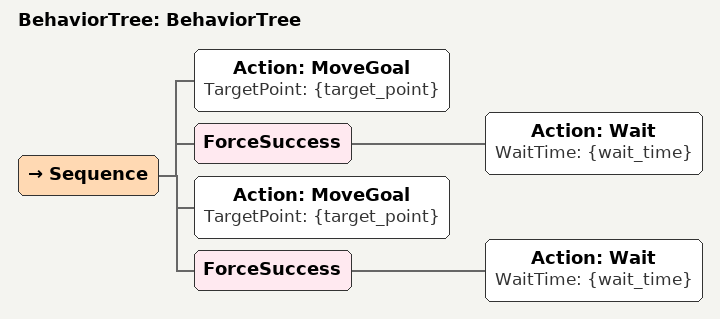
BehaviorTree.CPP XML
<?xml version="1.0"?>
<root main_tree_to_execute="BehaviorTree">
    <BehaviorTree ID="BehaviorTree">
        <Sequence>
            <Action ID="MoveGoal" TargetPoint="{target_point}"/>
            <ForceSuccess>
                <Action ID="Wait" WaitTime="{wait_time}"/>
            </ForceSuccess>
            <Action ID="MoveGoal" TargetPoint="{target_point}"/>
            <ForceSuccess>
                <Action ID="Wait" WaitTime="{wait_time}"/>
            </ForceSuccess>
        </Sequence>
    </BehaviorTree>
</root>
